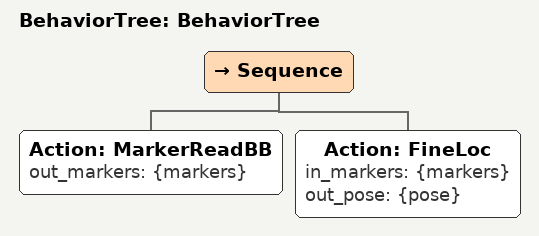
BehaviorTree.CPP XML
<?xml version="1.0"?>
<root main_tree_to_execute="BehaviorTree">
    <BehaviorTree ID="BehaviorTree">
        <Sequence>
            <Action ID="MarkerReadBB" out_markers="{markers}"/>
            <Action ID="FineLoc" in_markers="{markers}" out_pose="{pose}"/>
        </Sequence>
    </BehaviorTree>
</root>
